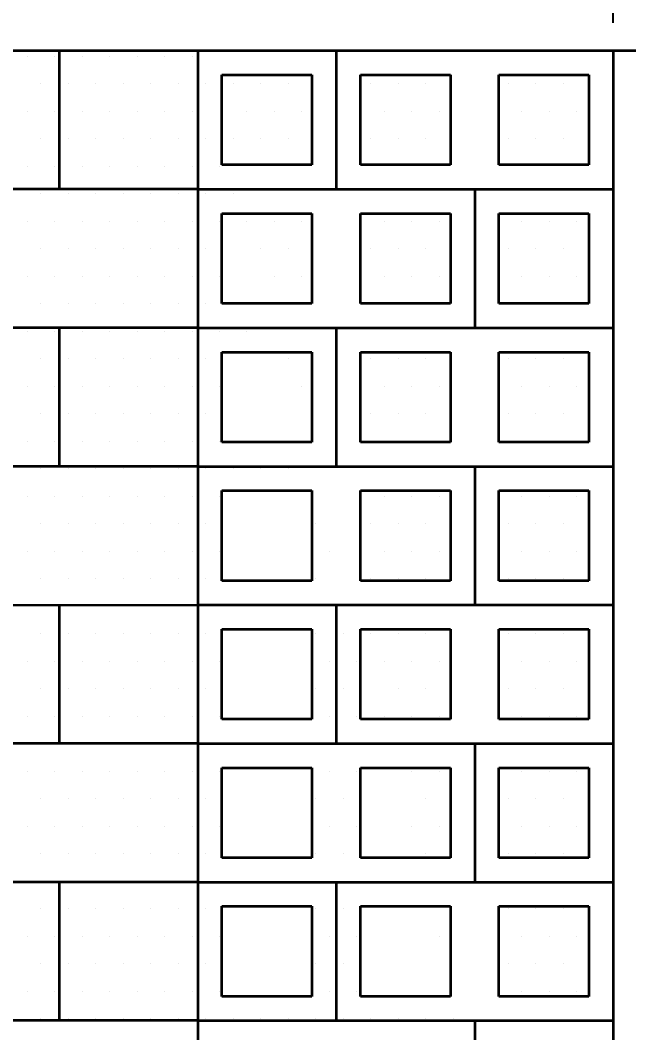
# Model space of a CAD drawing. Header units: millimetres. Extents: x 259.4 to 273.2, y 164.2 to 174.9.
# Drawn here: x 266.111 to 266.99, y 171.91 to 173.372 of the extents above; entities that cross this region are included whole.
import ezdxf

# ---------------------------------------------------------------- set-up
doc = ezdxf.new("R2010")
doc.units = ezdxf.units.MM
for name, color, linetype, lineweight in [('A-ANNO-DIMS', 3, 'Continuous', 18), ('A-ELEV-MBE1', 7, 'Continuous', 35), ('A-ELEV-PATT', 8, 'Continuous', 18), ('A-WALL-FULL-EXTR', 7, 'Continuous', 35)]:
    doc.layers.add(name, color=color, linetype=linetype, lineweight=lineweight)
doc.styles.add('E-ROMANS', font='romans.shx', dxfattribs={"width": 0.8})
doc.dimstyles.new('E-0100_ARW_18', dxfattribs={"dimscale": 0.001, "dimtxt": 180, "dimasz": 180, "dimexe": 90, "dimexo": 60, "dimgap": 90, "dimtad": 0, "dimzin": 0, "dimdsep": 46, "dimtxsty": 'E-ROMANS', "dimblk": 'OPEN90', "dimcen": 90, "dimclrd": 256, "dimclre": 256, "dimclrt": 256, "dimadec": 0, "dimazin": 0, "dimtfac": 1, "dimtmove": 1, "dimatfit": 3, "dimldrblk": 'OPEN90', "dimfxl": 1, "dimtfill": 1, "dimtolj": 1, "dimtzin": 0, "dimarcsym": 0})

# ---------------------------------------------------------------- blocks, each defined once
blk = doc.blocks.new('_Oblique')
at = {"color": 0, "linetype": 'ByBlock', "lineweight": -2}
blk.add_line((-0.5, -0.5), (0.5, 0.5), dxfattribs=at)
blk = doc.blocks.new('*D59')
at = {"layer": 'A-ANNO-DIMS', "lineweight": -2, "transparency": 16777216}
for p, q in [((263.5013, 173.3679), (263.5013, 174.3053)), ((266.9671, 173.3679), (266.9671, 174.3053))]:
    blk.add_line(p, q, dxfattribs=at)
at = {"layer": 'A-ANNO-DIMS', "transparency": 16777216}
for p, q in [((263.5013, 174.2453), (265.0279, 174.2453)), ((266.9671, 174.2453), (265.4405, 174.2453))]:
    blk.add_line(p, q, dxfattribs=at)
at = {"layer": 'A-ANNO-DIMS', "transparency": 16777216, "xscale": 0.12, "yscale": 0.12, "zscale": 0.12, "rotation": 180}
blk.add_blockref('_Oblique', (263.5013, 174.2453), dxfattribs=at)
at = {"layer": 'A-ANNO-DIMS', "transparency": 16777216, "xscale": 0.12, "yscale": 0.12, "zscale": 0.12}
blk.add_blockref('_Oblique', (266.9671, 174.2453), dxfattribs=at)
at = {"layer": 'A-ANNO-DIMS', "transparency": 16777216, "insert": (265.2342, 174.2453), "char_height": 0.12, "attachment_point": 5, "style": 'E-ROMANS', "bg_fill": 3, "box_fill_scale": 1.1, "bg_fill_color": 256, "bg_fill_true_color": 13158600, "bg_fill_transparency": 0}
blk.add_mtext('\\A1;3.47', dxfattribs=at)
blk = doc.blocks.new('_Open90')
at = {"color": 0, "linetype": 'ByBlock', "lineweight": -2}
for p, q in [((-0.5, 0.5), (0, 0)), ((0, 0), (-1, 0)), ((0, 0), (-0.5, -0.5))]:
    blk.add_line(p, q, dxfattribs=at)
blk = doc.blocks.new('*D60')
at = {"layer": 'A-ANNO-DIMS', "lineweight": -2, "transparency": 16777216}
for p, q in [((266.9671, 173.3679), (266.9671, 174.3053)), ((267.8171, 173.3679), (267.8171, 174.3053))]:
    blk.add_line(p, q, dxfattribs=at)
at = {"layer": 'A-ANNO-DIMS', "transparency": 16777216}
for p, q in [((266.9671, 174.2453), (267.1858, 174.2453)), ((267.8171, 174.2453), (267.5983, 174.2453))]:
    blk.add_line(p, q, dxfattribs=at)
at = {"layer": 'A-ANNO-DIMS', "transparency": 16777216, "xscale": 0.12, "yscale": 0.12, "zscale": 0.12, "rotation": 180}
blk.add_blockref('_Oblique', (266.9671, 174.2453), dxfattribs=at)
at = {"layer": 'A-ANNO-DIMS', "transparency": 16777216, "xscale": 0.12, "yscale": 0.12, "zscale": 0.12}
blk.add_blockref('_Oblique', (267.8171, 174.2453), dxfattribs=at)
at = {"layer": 'A-ANNO-DIMS', "transparency": 16777216, "insert": (267.3921, 174.2453), "char_height": 0.12, "attachment_point": 5, "style": 'E-ROMANS', "bg_fill": 3, "box_fill_scale": 1.1, "bg_fill_color": 256, "bg_fill_true_color": 13158600, "bg_fill_transparency": 0}
blk.add_mtext('\\A1;0.85', dxfattribs=at)

msp = doc.modelspace()

# ---------------------------------------------------------------- linework, layer by layer
at = {"layer": 'A-ELEV-MBE1'}
for p, q in [((271.1671, 173.3279), (263.5013, 173.3279)), ((266.1671, 173.3279), (266.1671, 173.1279)), ((266.3671, 173.3279), (266.3671, 171.1279)), ((266.5671, 173.3279), (266.5671, 173.1279)), ((266.9671, 173.3279), (266.9671, 171.1279)), ((266.4021, 173.1629), (266.4021, 173.2929)), ((266.4021, 173.2929), (266.5321, 173.2929)), ((266.5321, 173.2929), (266.5321, 173.1629)), ((266.6021, 173.1629), (266.6021, 173.2929)), ((266.6021, 173.2929), (266.7321, 173.2929)), ((266.7321, 173.2929), (266.7321, 173.1629)), ((266.8021, 173.1629), (266.8021, 173.2929)), ((266.8021, 173.2929), (266.9321, 173.2929)), ((266.9321, 173.2929), (266.9321, 173.1629)), ((266.5321, 173.1629), (266.4021, 173.1629)), ((266.7321, 173.1629), (266.6021, 173.1629)), ((266.9321, 173.1629), (266.8021, 173.1629)), ((266.3671, 173.1279), (263.5001, 173.1279)), ((266.3671, 173.1279), (266.9671, 173.1279)), ((266.7671, 173.1279), (266.7671, 172.9279)), ((266.4021, 172.9629), (266.4021, 173.0929)), ((266.4021, 173.0929), (266.5321, 173.0929)), ((266.5321, 173.0929), (266.5321, 172.9629)), ((266.6021, 172.9629), (266.6021, 173.0929)), ((266.6021, 173.0929), (266.7321, 173.0929)), ((266.7321, 173.0929), (266.7321, 172.9629)), ((266.8021, 172.9629), (266.8021, 173.0929)), ((266.8021, 173.0929), (266.9321, 173.0929)), ((266.9321, 173.0929), (266.9321, 172.9629)), ((266.5321, 172.9629), (266.4021, 172.9629)), ((266.7321, 172.9629), (266.6021, 172.9629)), ((266.9321, 172.9629), (266.8021, 172.9629)), ((266.3671, 172.9279), (263.5001, 172.9279)), ((266.1671, 172.9279), (266.1671, 172.7279)), ((266.3671, 172.9279), (266.9671, 172.9279)), ((266.5671, 172.9279), (266.5671, 172.7279)), ((266.4021, 172.7629), (266.4021, 172.8929)), ((266.4021, 172.8929), (266.5321, 172.8929)), ((266.5321, 172.8929), (266.5321, 172.7629)), ((266.6021, 172.7629), (266.6021, 172.8929)), ((266.6021, 172.8929), (266.7321, 172.8929)), ((266.7321, 172.8929), (266.7321, 172.7629)), ((266.8021, 172.7629), (266.8021, 172.8929)), ((266.8021, 172.8929), (266.9321, 172.8929)), ((266.9321, 172.8929), (266.9321, 172.7629)), ((266.5321, 172.7629), (266.4021, 172.7629)), ((266.7321, 172.7629), (266.6021, 172.7629)), ((266.9321, 172.7629), (266.8021, 172.7629)), ((266.3671, 172.7279), (263.5001, 172.7279)), ((266.3671, 172.7279), (266.9671, 172.7279)), ((266.7671, 172.7279), (266.7671, 172.5279)), ((266.4021, 172.5629), (266.4021, 172.6929)), ((266.4021, 172.6929), (266.5321, 172.6929)), ((266.5321, 172.6929), (266.5321, 172.5629)), ((266.6021, 172.5629), (266.6021, 172.6929)), ((266.6021, 172.6929), (266.7321, 172.6929)), ((266.7321, 172.6929), (266.7321, 172.5629)), ((266.8021, 172.5629), (266.8021, 172.6929)), ((266.8021, 172.6929), (266.9321, 172.6929)), ((266.9321, 172.6929), (266.9321, 172.5629)), ((266.5321, 172.5629), (266.4021, 172.5629)), ((266.7321, 172.5629), (266.6021, 172.5629)), ((266.9321, 172.5629), (266.8021, 172.5629)), ((266.1671, 172.5279), (266.1671, 172.3279)), ((266.3671, 172.5279), (266.9671, 172.5279)), ((266.5671, 172.5279), (266.5671, 172.3279)), ((266.4021, 172.3629), (266.4021, 172.4929)), ((266.4021, 172.4929), (266.5321, 172.4929)), ((266.5321, 172.4929), (266.5321, 172.3629)), ((266.6021, 172.3629), (266.6021, 172.4929)), ((266.6021, 172.4929), (266.7321, 172.4929)), ((266.7321, 172.4929), (266.7321, 172.3629)), ((266.8021, 172.3629), (266.8021, 172.4929)), ((266.8021, 172.4929), (266.9321, 172.4929)), ((266.9321, 172.4929), (266.9321, 172.3629)), ((266.5321, 172.3629), (266.4021, 172.3629)), ((266.7321, 172.3629), (266.6021, 172.3629)), ((266.9321, 172.3629), (266.8021, 172.3629)), ((266.3671, 172.3279), (263.5001, 172.3279)), ((266.3671, 172.3279), (266.9671, 172.3279)), ((266.7671, 172.3279), (266.7671, 172.1279)), ((266.4021, 172.1629), (266.4021, 172.2929)), ((266.4021, 172.2929), (266.5321, 172.2929)), ((266.5321, 172.2929), (266.5321, 172.1629)), ((266.6021, 172.1629), (266.6021, 172.2929)), ((266.6021, 172.2929), (266.7321, 172.2929)), ((266.7321, 172.2929), (266.7321, 172.1629)), ((266.8021, 172.1629), (266.8021, 172.2929)), ((266.8021, 172.2929), (266.9321, 172.2929)), ((266.9321, 172.2929), (266.9321, 172.1629)), ((266.5321, 172.1629), (266.4021, 172.1629)), ((266.7321, 172.1629), (266.6021, 172.1629)), ((266.9321, 172.1629), (266.8021, 172.1629)), ((266.3671, 172.1279), (263.5013, 172.1279)), ((266.1671, 172.1279), (266.1671, 171.9279)), ((266.3671, 172.1279), (266.9671, 172.1279)), ((266.5671, 172.1279), (266.5671, 171.9279)), ((266.4021, 171.9629), (266.4021, 172.0929)), ((266.4021, 172.0929), (266.5321, 172.0929)), ((266.5321, 172.0929), (266.5321, 171.9629)), ((266.6021, 171.9629), (266.6021, 172.0929)), ((266.6021, 172.0929), (266.7321, 172.0929)), ((266.7321, 172.0929), (266.7321, 171.9629)), ((266.8021, 171.9629), (266.8021, 172.0929)), ((266.8021, 172.0929), (266.9321, 172.0929)), ((266.9321, 172.0929), (266.9321, 171.9629)), ((266.5321, 171.9629), (266.4021, 171.9629)), ((266.7321, 171.9629), (266.6021, 171.9629)), ((266.9321, 171.9629), (266.8021, 171.9629)), ((266.3671, 171.9279), (263.5001, 171.9279)), ((266.3671, 171.9279), (266.9671, 171.9279)), ((266.7671, 171.9279), (266.7671, 171.7279))]:
    msp.add_line(p, q, dxfattribs=at)
at = {"layer": 'A-ELEV-PATT', "linetype": 'Continuous'}
for p, q in [((266.1207, 173.3198), (266.1207, 173.3198)), ((266.1604, 173.3198), (266.1604, 173.3198)), ((266.2, 173.3198), (266.2, 173.3198)), ((266.2397, 173.3198), (266.2397, 173.3198)), ((266.2794, 173.3198), (266.2794, 173.3198)), ((266.3191, 173.3198), (266.3191, 173.3198)), ((266.3588, 173.3198), (266.3588, 173.3198)), ((266.1405, 173.2801), (266.1405, 173.2801)), ((266.1802, 173.2801), (266.1802, 173.2801)), ((266.2199, 173.2801), (266.2199, 173.2801)), ((266.2596, 173.2801), (266.2596, 173.2801)), ((266.2993, 173.2801), (266.2993, 173.2801)), ((266.3389, 173.2801), (266.3389, 173.2801)), ((266.3786, 173.2801), (266.3786, 173.2801)), ((266.4183, 173.2801), (266.4183, 173.2801)), ((266.458, 173.2801), (266.458, 173.2801)), ((266.4977, 173.2801), (266.4977, 173.2801)), ((266.6168, 173.2801), (266.6168, 173.2801)), ((266.6564, 173.2801), (266.6564, 173.2801)), ((266.6961, 173.2801), (266.6961, 173.2801)), ((266.8152, 173.2801), (266.8152, 173.2801)), ((266.8549, 173.2801), (266.8549, 173.2801)), ((266.8946, 173.2801), (266.8946, 173.2801)), ((266.1207, 173.2404), (266.1207, 173.2404)), ((266.1604, 173.2404), (266.1604, 173.2404)), ((266.2, 173.2404), (266.2, 173.2404)), ((266.2397, 173.2404), (266.2397, 173.2404)), ((266.2794, 173.2404), (266.2794, 173.2404)), ((266.3191, 173.2404), (266.3191, 173.2404)), ((266.3588, 173.2404), (266.3588, 173.2404)), ((266.4382, 173.2404), (266.4382, 173.2404)), ((266.4779, 173.2404), (266.4779, 173.2404)), ((266.5175, 173.2404), (266.5175, 173.2404)), ((266.6366, 173.2404), (266.6366, 173.2404)), ((266.6763, 173.2404), (266.6763, 173.2404)), ((266.716, 173.2404), (266.716, 173.2404)), ((266.835, 173.2404), (266.835, 173.2404)), ((266.8747, 173.2404), (266.8747, 173.2404)), ((266.9144, 173.2404), (266.9144, 173.2404)), ((266.1405, 173.2007), (266.1405, 173.2007)), ((266.1802, 173.2007), (266.1802, 173.2007)), ((266.2199, 173.2007), (266.2199, 173.2007)), ((266.2596, 173.2007), (266.2596, 173.2007)), ((266.2993, 173.2007), (266.2993, 173.2007)), ((266.3389, 173.2007), (266.3389, 173.2007)), ((266.3786, 173.2007), (266.3786, 173.2007)), ((266.4183, 173.2007), (266.4183, 173.2007)), ((266.458, 173.2007), (266.458, 173.2007)), ((266.4977, 173.2007), (266.4977, 173.2007)), ((266.6168, 173.2007), (266.6168, 173.2007)), ((266.6564, 173.2007), (266.6564, 173.2007)), ((266.6961, 173.2007), (266.6961, 173.2007)), ((266.8152, 173.2007), (266.8152, 173.2007)), ((266.8549, 173.2007), (266.8549, 173.2007)), ((266.8946, 173.2007), (266.8946, 173.2007)), ((266.1207, 173.161), (266.1207, 173.161)), ((266.1604, 173.161), (266.1604, 173.161)), ((266.2, 173.161), (266.2, 173.161)), ((266.2397, 173.161), (266.2397, 173.161)), ((266.2794, 173.161), (266.2794, 173.161)), ((266.3191, 173.161), (266.3191, 173.161)), ((266.3588, 173.161), (266.3588, 173.161)), ((266.3985, 173.161), (266.3985, 173.161)), ((266.1405, 173.1214), (266.1405, 173.1214)), ((266.1802, 173.1214), (266.1802, 173.1214)), ((266.2199, 173.1214), (266.2199, 173.1214)), ((266.2596, 173.1214), (266.2596, 173.1214)), ((266.2993, 173.1214), (266.2993, 173.1214)), ((266.3389, 173.1214), (266.3389, 173.1214)), ((266.3786, 173.1214), (266.3786, 173.1214)), ((266.4183, 173.1214), (266.4183, 173.1214)), ((266.1207, 173.0817), (266.1207, 173.0817)), ((266.1604, 173.0817), (266.1604, 173.0817)), ((266.2, 173.0817), (266.2, 173.0817)), ((266.2397, 173.0817), (266.2397, 173.0817)), ((266.2794, 173.0817), (266.2794, 173.0817)), ((266.3191, 173.0817), (266.3191, 173.0817)), ((266.3588, 173.0817), (266.3588, 173.0817)), ((266.3985, 173.0817), (266.3985, 173.0817)), ((266.4382, 173.0817), (266.4382, 173.0817)), ((266.4779, 173.0817), (266.4779, 173.0817)), ((266.5175, 173.0817), (266.5175, 173.0817)), ((266.6366, 173.0817), (266.6366, 173.0817)), ((266.6763, 173.0817), (266.6763, 173.0817)), ((266.716, 173.0817), (266.716, 173.0817)), ((266.835, 173.0817), (266.835, 173.0817)), ((266.8747, 173.0817), (266.8747, 173.0817)), ((266.9144, 173.0817), (266.9144, 173.0817)), ((266.1405, 173.042), (266.1405, 173.042)), ((266.1802, 173.042), (266.1802, 173.042)), ((266.2199, 173.042), (266.2199, 173.042)), ((266.2596, 173.042), (266.2596, 173.042)), ((266.2993, 173.042), (266.2993, 173.042)), ((266.3389, 173.042), (266.3389, 173.042)), ((266.3786, 173.042), (266.3786, 173.042)), ((266.458, 173.042), (266.458, 173.042)), ((266.4977, 173.042), (266.4977, 173.042)), ((266.6168, 173.042), (266.6168, 173.042)), ((266.6564, 173.042), (266.6564, 173.042)), ((266.6961, 173.042), (266.6961, 173.042)), ((266.8152, 173.042), (266.8152, 173.042)), ((266.8549, 173.042), (266.8549, 173.042)), ((266.8946, 173.042), (266.8946, 173.042)), ((266.1207, 173.0023), (266.1207, 173.0023)), ((266.1604, 173.0023), (266.1604, 173.0023)), ((266.2, 173.0023), (266.2, 173.0023)), ((266.2397, 173.0023), (266.2397, 173.0023)), ((266.2794, 173.0023), (266.2794, 173.0023)), ((266.3191, 173.0023), (266.3191, 173.0023)), ((266.3588, 173.0023), (266.3588, 173.0023)), ((266.3985, 173.0023), (266.3985, 173.0023)), ((266.4779, 173.0023), (266.4779, 173.0023)), ((266.5175, 173.0023), (266.5175, 173.0023)), ((266.6366, 173.0023), (266.6366, 173.0023)), ((266.6763, 173.0023), (266.6763, 173.0023)), ((266.716, 173.0023), (266.716, 173.0023)), ((266.835, 173.0023), (266.835, 173.0023)), ((266.8747, 173.0023), (266.8747, 173.0023)), ((266.9144, 173.0023), (266.9144, 173.0023)), ((266.1405, 172.9626), (266.1405, 172.9626)), ((266.1802, 172.9626), (266.1802, 172.9626)), ((266.2199, 172.9626), (266.2199, 172.9626)), ((266.2596, 172.9626), (266.2596, 172.9626)), ((266.2993, 172.9626), (266.2993, 172.9626)), ((266.3389, 172.9626), (266.3389, 172.9626)), ((266.3786, 172.9626), (266.3786, 172.9626)), ((266.4183, 172.9626), (266.4183, 172.9626)), ((266.458, 172.9626), (266.458, 172.9626)), ((266.1207, 172.9229), (266.1207, 172.9229)), ((266.1604, 172.9229), (266.1604, 172.9229)), ((266.2, 172.9229), (266.2, 172.9229)), ((266.2397, 172.9229), (266.2397, 172.9229)), ((266.2794, 172.9229), (266.2794, 172.9229)), ((266.3191, 172.9229), (266.3191, 172.9229)), ((266.3588, 172.9229), (266.3588, 172.9229)), ((266.3985, 172.9229), (266.3985, 172.9229)), ((266.4382, 172.9229), (266.4382, 172.9229)), ((266.1405, 172.8832), (266.1405, 172.8832)), ((266.1802, 172.8832), (266.1802, 172.8832)), ((266.2199, 172.8832), (266.2199, 172.8832)), ((266.2596, 172.8832), (266.2596, 172.8832)), ((266.2993, 172.8832), (266.2993, 172.8832)), ((266.3389, 172.8832), (266.3389, 172.8832)), ((266.3786, 172.8832), (266.3786, 172.8832)), ((266.4977, 172.8832), (266.4977, 172.8832)), ((266.6168, 172.8832), (266.6168, 172.8832)), ((266.6564, 172.8832), (266.6564, 172.8832)), ((266.6961, 172.8832), (266.6961, 172.8832)), ((266.8152, 172.8832), (266.8152, 172.8832)), ((266.8549, 172.8832), (266.8549, 172.8832)), ((266.8946, 172.8832), (266.8946, 172.8832)), ((266.1207, 172.8435), (266.1207, 172.8435)), ((266.1604, 172.8435), (266.1604, 172.8435)), ((266.2, 172.8435), (266.2, 172.8435)), ((266.2397, 172.8435), (266.2397, 172.8435)), ((266.2794, 172.8435), (266.2794, 172.8435)), ((266.3191, 172.8435), (266.3191, 172.8435)), ((266.3588, 172.8435), (266.3588, 172.8435)), ((266.3985, 172.8435), (266.3985, 172.8435)), ((266.5175, 172.8435), (266.5175, 172.8435)), ((266.6366, 172.8435), (266.6366, 172.8435)), ((266.6763, 172.8435), (266.6763, 172.8435)), ((266.716, 172.8435), (266.716, 172.8435)), ((266.835, 172.8435), (266.835, 172.8435)), ((266.8747, 172.8435), (266.8747, 172.8435)), ((266.9144, 172.8435), (266.9144, 172.8435)), ((266.1405, 172.8039), (266.1405, 172.8039)), ((266.1802, 172.8039), (266.1802, 172.8039)), ((266.2199, 172.8039), (266.2199, 172.8039)), ((266.2596, 172.8039), (266.2596, 172.8039)), ((266.2993, 172.8039), (266.2993, 172.8039)), ((266.3389, 172.8039), (266.3389, 172.8039)), ((266.3786, 172.8039), (266.3786, 172.8039)), ((266.6168, 172.8039), (266.6168, 172.8039)), ((266.6564, 172.8039), (266.6564, 172.8039)), ((266.6961, 172.8039), (266.6961, 172.8039)), ((266.8152, 172.8039), (266.8152, 172.8039)), ((266.8549, 172.8039), (266.8549, 172.8039)), ((266.8946, 172.8039), (266.8946, 172.8039)), ((266.1207, 172.7642), (266.1207, 172.7642)), ((266.1604, 172.7642), (266.1604, 172.7642)), ((266.2, 172.7642), (266.2, 172.7642)), ((266.2397, 172.7642), (266.2397, 172.7642)), ((266.2794, 172.7642), (266.2794, 172.7642)), ((266.3191, 172.7642), (266.3191, 172.7642)), ((266.3588, 172.7642), (266.3588, 172.7642)), ((266.3985, 172.7642), (266.3985, 172.7642)), ((266.6366, 172.7642), (266.6366, 172.7642)), ((266.6763, 172.7642), (266.6763, 172.7642)), ((266.716, 172.7642), (266.716, 172.7642)), ((266.835, 172.7642), (266.835, 172.7642)), ((266.8747, 172.7642), (266.8747, 172.7642)), ((266.9144, 172.7642), (266.9144, 172.7642)), ((266.1405, 172.7245), (266.1405, 172.7245)), ((266.1802, 172.7245), (266.1802, 172.7245)), ((266.2199, 172.7245), (266.2199, 172.7245)), ((266.2596, 172.7245), (266.2596, 172.7245)), ((266.2993, 172.7245), (266.2993, 172.7245)), ((266.3389, 172.7245), (266.3389, 172.7245)), ((266.3786, 172.7245), (266.3786, 172.7245)), ((266.4183, 172.7245), (266.4183, 172.7245)), ((266.458, 172.7245), (266.458, 172.7245)), ((266.4977, 172.7245), (266.4977, 172.7245)), ((266.1207, 172.6848), (266.1207, 172.6848)), ((266.1604, 172.6848), (266.1604, 172.6848)), ((266.2, 172.6848), (266.2, 172.6848)), ((266.2397, 172.6848), (266.2397, 172.6848)), ((266.2794, 172.6848), (266.2794, 172.6848)), ((266.3191, 172.6848), (266.3191, 172.6848)), ((266.3588, 172.6848), (266.3588, 172.6848)), ((266.3985, 172.6848), (266.3985, 172.6848)), ((266.6366, 172.6848), (266.6366, 172.6848)), ((266.6763, 172.6848), (266.6763, 172.6848)), ((266.716, 172.6848), (266.716, 172.6848)), ((266.835, 172.6848), (266.835, 172.6848)), ((266.8747, 172.6848), (266.8747, 172.6848)), ((266.9144, 172.6848), (266.9144, 172.6848)), ((266.1405, 172.6451), (266.1405, 172.6451)), ((266.1802, 172.6451), (266.1802, 172.6451)), ((266.2199, 172.6451), (266.2199, 172.6451)), ((266.2596, 172.6451), (266.2596, 172.6451)), ((266.2993, 172.6451), (266.2993, 172.6451)), ((266.3389, 172.6451), (266.3389, 172.6451)), ((266.3786, 172.6451), (266.3786, 172.6451)), ((266.5374, 172.6451), (266.5374, 172.6451)), ((266.6168, 172.6451), (266.6168, 172.6451)), ((266.6564, 172.6451), (266.6564, 172.6451)), ((266.6961, 172.6451), (266.6961, 172.6451)), ((266.8152, 172.6451), (266.8152, 172.6451)), ((266.8549, 172.6451), (266.8549, 172.6451)), ((266.8946, 172.6451), (266.8946, 172.6451)), ((266.1207, 172.6054), (266.1207, 172.6054)), ((266.1604, 172.6054), (266.1604, 172.6054)), ((266.2, 172.6054), (266.2, 172.6054)), ((266.2397, 172.6054), (266.2397, 172.6054)), ((266.2794, 172.6054), (266.2794, 172.6054)), ((266.3191, 172.6054), (266.3191, 172.6054)), ((266.3588, 172.6054), (266.3588, 172.6054)), ((266.3985, 172.6054), (266.3985, 172.6054)), ((266.5572, 172.6054), (266.5572, 172.6054)), ((266.6366, 172.6054), (266.6366, 172.6054)), ((266.6763, 172.6054), (266.6763, 172.6054)), ((266.716, 172.6054), (266.716, 172.6054)), ((266.835, 172.6054), (266.835, 172.6054)), ((266.8747, 172.6054), (266.8747, 172.6054)), ((266.9144, 172.6054), (266.9144, 172.6054)), ((266.1405, 172.5657), (266.1405, 172.5657)), ((266.1802, 172.5657), (266.1802, 172.5657)), ((266.2199, 172.5657), (266.2199, 172.5657)), ((266.2596, 172.5657), (266.2596, 172.5657)), ((266.2993, 172.5657), (266.2993, 172.5657)), ((266.3389, 172.5657), (266.3389, 172.5657)), ((266.3786, 172.5657), (266.3786, 172.5657)), ((266.5374, 172.5657), (266.5374, 172.5657)), ((266.6168, 172.5657), (266.6168, 172.5657)), ((266.6564, 172.5657), (266.6564, 172.5657)), ((266.6961, 172.5657), (266.6961, 172.5657)), ((266.8152, 172.5657), (266.8152, 172.5657)), ((266.8549, 172.5657), (266.8549, 172.5657)), ((266.8946, 172.5657), (266.8946, 172.5657)), ((266.1207, 172.526), (266.1207, 172.526)), ((266.1604, 172.526), (266.1604, 172.526)), ((266.2, 172.526), (266.2, 172.526)), ((266.2397, 172.526), (266.2397, 172.526)), ((266.2794, 172.526), (266.2794, 172.526)), ((266.3191, 172.526), (266.3191, 172.526)), ((266.3588, 172.526), (266.3588, 172.526)), ((266.3985, 172.526), (266.3985, 172.526)), ((266.4382, 172.526), (266.4382, 172.526)), ((266.4779, 172.526), (266.4779, 172.526)), ((266.5175, 172.526), (266.5175, 172.526)), ((266.5572, 172.526), (266.5572, 172.526)), ((266.1405, 172.4864), (266.1405, 172.4864)), ((266.1802, 172.4864), (266.1802, 172.4864)), ((266.2199, 172.4864), (266.2199, 172.4864)), ((266.2596, 172.4864), (266.2596, 172.4864)), ((266.2993, 172.4864), (266.2993, 172.4864)), ((266.3389, 172.4864), (266.3389, 172.4864)), ((266.3786, 172.4864), (266.3786, 172.4864)), ((266.5374, 172.4864), (266.5374, 172.4864)), ((266.5771, 172.4864), (266.5771, 172.4864)), ((266.6168, 172.4864), (266.6168, 172.4864)), ((266.6564, 172.4864), (266.6564, 172.4864)), ((266.6961, 172.4864), (266.6961, 172.4864)), ((266.8152, 172.4864), (266.8152, 172.4864)), ((266.8549, 172.4864), (266.8549, 172.4864)), ((266.8946, 172.4864), (266.8946, 172.4864)), ((266.1207, 172.4467), (266.1207, 172.4467)), ((266.1604, 172.4467), (266.1604, 172.4467)), ((266.2, 172.4467), (266.2, 172.4467)), ((266.2397, 172.4467), (266.2397, 172.4467)), ((266.2794, 172.4467), (266.2794, 172.4467)), ((266.3191, 172.4467), (266.3191, 172.4467)), ((266.3588, 172.4467), (266.3588, 172.4467)), ((266.3985, 172.4467), (266.3985, 172.4467)), ((266.5572, 172.4467), (266.5572, 172.4467)), ((266.5969, 172.4467), (266.5969, 172.4467)), ((266.6366, 172.4467), (266.6366, 172.4467)), ((266.6763, 172.4467), (266.6763, 172.4467)), ((266.716, 172.4467), (266.716, 172.4467)), ((266.835, 172.4467), (266.835, 172.4467)), ((266.8747, 172.4467), (266.8747, 172.4467)), ((266.9144, 172.4467), (266.9144, 172.4467)), ((266.1405, 172.407), (266.1405, 172.407)), ((266.1802, 172.407), (266.1802, 172.407)), ((266.2199, 172.407), (266.2199, 172.407)), ((266.2596, 172.407), (266.2596, 172.407)), ((266.2993, 172.407), (266.2993, 172.407)), ((266.3389, 172.407), (266.3389, 172.407)), ((266.3786, 172.407), (266.3786, 172.407)), ((266.5374, 172.407), (266.5374, 172.407)), ((266.5771, 172.407), (266.5771, 172.407)), ((266.6564, 172.407), (266.6564, 172.407)), ((266.6961, 172.407), (266.6961, 172.407)), ((266.8152, 172.407), (266.8152, 172.407)), ((266.8549, 172.407), (266.8549, 172.407)), ((266.8946, 172.407), (266.8946, 172.407)), ((266.1207, 172.3673), (266.1207, 172.3673)), ((266.1604, 172.3673), (266.1604, 172.3673)), ((266.2, 172.3673), (266.2, 172.3673)), ((266.2397, 172.3673), (266.2397, 172.3673)), ((266.2794, 172.3673), (266.2794, 172.3673)), ((266.3191, 172.3673), (266.3191, 172.3673)), ((266.3588, 172.3673), (266.3588, 172.3673)), ((266.3985, 172.3673), (266.3985, 172.3673)), ((266.5572, 172.3673), (266.5572, 172.3673)), ((266.5969, 172.3673), (266.5969, 172.3673)), ((266.6366, 172.3673), (266.6366, 172.3673)), ((266.6763, 172.3673), (266.6763, 172.3673)), ((266.716, 172.3673), (266.716, 172.3673)), ((266.835, 172.3673), (266.835, 172.3673)), ((266.8747, 172.3673), (266.8747, 172.3673)), ((266.9144, 172.3673), (266.9144, 172.3673)), ((266.1405, 172.3276), (266.1405, 172.3276)), ((266.1802, 172.3276), (266.1802, 172.3276)), ((266.2199, 172.3276), (266.2199, 172.3276)), ((266.2596, 172.3276), (266.2596, 172.3276)), ((266.2993, 172.3276), (266.2993, 172.3276)), ((266.3389, 172.3276), (266.3389, 172.3276)), ((266.3786, 172.3276), (266.3786, 172.3276)), ((266.4183, 172.3276), (266.4183, 172.3276)), ((266.458, 172.3276), (266.458, 172.3276)), ((266.4977, 172.3276), (266.4977, 172.3276)), ((266.5374, 172.3276), (266.5374, 172.3276)), ((266.5771, 172.3276), (266.5771, 172.3276)), ((266.6168, 172.3276), (266.6168, 172.3276)), ((266.1207, 172.2879), (266.1207, 172.2879)), ((266.1604, 172.2879), (266.1604, 172.2879)), ((266.2, 172.2879), (266.2, 172.2879)), ((266.2397, 172.2879), (266.2397, 172.2879)), ((266.2794, 172.2879), (266.2794, 172.2879)), ((266.3191, 172.2879), (266.3191, 172.2879)), ((266.3588, 172.2879), (266.3588, 172.2879)), ((266.3985, 172.2879), (266.3985, 172.2879)), ((266.5572, 172.2879), (266.5572, 172.2879)), ((266.5969, 172.2879), (266.5969, 172.2879)), ((266.6763, 172.2879), (266.6763, 172.2879)), ((266.716, 172.2879), (266.716, 172.2879)), ((266.835, 172.2879), (266.835, 172.2879)), ((266.8747, 172.2879), (266.8747, 172.2879)), ((266.9144, 172.2879), (266.9144, 172.2879)), ((266.1405, 172.2482), (266.1405, 172.2482)), ((266.1802, 172.2482), (266.1802, 172.2482)), ((266.2199, 172.2482), (266.2199, 172.2482)), ((266.2596, 172.2482), (266.2596, 172.2482)), ((266.2993, 172.2482), (266.2993, 172.2482)), ((266.3389, 172.2482), (266.3389, 172.2482)), ((266.3786, 172.2482), (266.3786, 172.2482)), ((266.5374, 172.2482), (266.5374, 172.2482)), ((266.5771, 172.2482), (266.5771, 172.2482)), ((266.6961, 172.2482), (266.6961, 172.2482)), ((266.8152, 172.2482), (266.8152, 172.2482)), ((266.8549, 172.2482), (266.8549, 172.2482)), ((266.8946, 172.2482), (266.8946, 172.2482)), ((266.1207, 172.2085), (266.1207, 172.2085)), ((266.1604, 172.2085), (266.1604, 172.2085)), ((266.2, 172.2085), (266.2, 172.2085)), ((266.2397, 172.2085), (266.2397, 172.2085)), ((266.2794, 172.2085), (266.2794, 172.2085)), ((266.3191, 172.2085), (266.3191, 172.2085)), ((266.3588, 172.2085), (266.3588, 172.2085)), ((266.3985, 172.2085), (266.3985, 172.2085)), ((266.5572, 172.2085), (266.5572, 172.2085)), ((266.5969, 172.2085), (266.5969, 172.2085)), ((266.6763, 172.2085), (266.6763, 172.2085)), ((266.716, 172.2085), (266.716, 172.2085)), ((266.835, 172.2085), (266.835, 172.2085)), ((266.8747, 172.2085), (266.8747, 172.2085)), ((266.9144, 172.2085), (266.9144, 172.2085)), ((266.1405, 172.1689), (266.1405, 172.1689)), ((266.1802, 172.1689), (266.1802, 172.1689)), ((266.2199, 172.1689), (266.2199, 172.1689)), ((266.2596, 172.1689), (266.2596, 172.1689)), ((266.2993, 172.1689), (266.2993, 172.1689)), ((266.3389, 172.1689), (266.3389, 172.1689)), ((266.3786, 172.1689), (266.3786, 172.1689)), ((266.5374, 172.1689), (266.5374, 172.1689)), ((266.5771, 172.1689), (266.5771, 172.1689)), ((266.6961, 172.1689), (266.6961, 172.1689)), ((266.8152, 172.1689), (266.8152, 172.1689)), ((266.8549, 172.1689), (266.8549, 172.1689)), ((266.8946, 172.1689), (266.8946, 172.1689)), ((266.1207, 172.1292), (266.1207, 172.1292)), ((266.1604, 172.1292), (266.1604, 172.1292)), ((266.2, 172.1292), (266.2, 172.1292)), ((266.2397, 172.1292), (266.2397, 172.1292)), ((266.2794, 172.1292), (266.2794, 172.1292)), ((266.3191, 172.1292), (266.3191, 172.1292)), ((266.3588, 172.1292), (266.3588, 172.1292)), ((266.3985, 172.1292), (266.3985, 172.1292)), ((266.4382, 172.1292), (266.4382, 172.1292)), ((266.4779, 172.1292), (266.4779, 172.1292)), ((266.5175, 172.1292), (266.5175, 172.1292)), ((266.5572, 172.1292), (266.5572, 172.1292)), ((266.5969, 172.1292), (266.5969, 172.1292)), ((266.6366, 172.1292), (266.6366, 172.1292)), ((266.6763, 172.1292), (266.6763, 172.1292)), ((266.1405, 172.0895), (266.1405, 172.0895)), ((266.1802, 172.0895), (266.1802, 172.0895)), ((266.2199, 172.0895), (266.2199, 172.0895)), ((266.2596, 172.0895), (266.2596, 172.0895)), ((266.2993, 172.0895), (266.2993, 172.0895)), ((266.3389, 172.0895), (266.3389, 172.0895)), ((266.3786, 172.0895), (266.3786, 172.0895)), ((266.5374, 172.0895), (266.5374, 172.0895)), ((266.5771, 172.0895), (266.5771, 172.0895)), ((266.8152, 172.0895), (266.8152, 172.0895)), ((266.8549, 172.0895), (266.8549, 172.0895)), ((266.8946, 172.0895), (266.8946, 172.0895)), ((266.1207, 172.0498), (266.1207, 172.0498)), ((266.1604, 172.0498), (266.1604, 172.0498)), ((266.2, 172.0498), (266.2, 172.0498)), ((266.2397, 172.0498), (266.2397, 172.0498)), ((266.2794, 172.0498), (266.2794, 172.0498)), ((266.3191, 172.0498), (266.3191, 172.0498)), ((266.3588, 172.0498), (266.3588, 172.0498)), ((266.3985, 172.0498), (266.3985, 172.0498)), ((266.5572, 172.0498), (266.5572, 172.0498)), ((266.5969, 172.0498), (266.5969, 172.0498)), ((266.716, 172.0498), (266.716, 172.0498)), ((266.835, 172.0498), (266.835, 172.0498)), ((266.8747, 172.0498), (266.8747, 172.0498)), ((266.9144, 172.0498), (266.9144, 172.0498)), ((266.1405, 172.0101), (266.1405, 172.0101)), ((266.1802, 172.0101), (266.1802, 172.0101)), ((266.2199, 172.0101), (266.2199, 172.0101)), ((266.2596, 172.0101), (266.2596, 172.0101)), ((266.2993, 172.0101), (266.2993, 172.0101)), ((266.3389, 172.0101), (266.3389, 172.0101)), ((266.3786, 172.0101), (266.3786, 172.0101)), ((266.5374, 172.0101), (266.5374, 172.0101)), ((266.5771, 172.0101), (266.5771, 172.0101)), ((266.8152, 172.0101), (266.8152, 172.0101)), ((266.8549, 172.0101), (266.8549, 172.0101)), ((266.8946, 172.0101), (266.8946, 172.0101)), ((266.1207, 171.9704), (266.1207, 171.9704)), ((266.1604, 171.9704), (266.1604, 171.9704)), ((266.2, 171.9704), (266.2, 171.9704)), ((266.2397, 171.9704), (266.2397, 171.9704)), ((266.2794, 171.9704), (266.2794, 171.9704)), ((266.3191, 171.9704), (266.3191, 171.9704)), ((266.3588, 171.9704), (266.3588, 171.9704)), ((266.3985, 171.9704), (266.3985, 171.9704)), ((266.5572, 171.9704), (266.5572, 171.9704)), ((266.5969, 171.9704), (266.5969, 171.9704)), ((266.835, 171.9704), (266.835, 171.9704)), ((266.8747, 171.9704), (266.8747, 171.9704)), ((266.9144, 171.9704), (266.9144, 171.9704)), ((266.1405, 171.9307), (266.1405, 171.9307)), ((266.1802, 171.9307), (266.1802, 171.9307)), ((266.2199, 171.9307), (266.2199, 171.9307)), ((266.2596, 171.9307), (266.2596, 171.9307)), ((266.2993, 171.9307), (266.2993, 171.9307)), ((266.3389, 171.9307), (266.3389, 171.9307)), ((266.3786, 171.9307), (266.3786, 171.9307)), ((266.4183, 171.9307), (266.4183, 171.9307)), ((266.458, 171.9307), (266.458, 171.9307)), ((266.4977, 171.9307), (266.4977, 171.9307)), ((266.5374, 171.9307), (266.5374, 171.9307)), ((266.5771, 171.9307), (266.5771, 171.9307)), ((266.6168, 171.9307), (266.6168, 171.9307)), ((266.6564, 171.9307), (266.6564, 171.9307)), ((266.6961, 171.9307), (266.6961, 171.9307)), ((266.7358, 171.9307), (266.7358, 171.9307))]:
    msp.add_line(p, q, dxfattribs=at)
at = {"layer": 'A-WALL-FULL-EXTR'}
msp.add_line((263.5013, 172.526), (266.3671, 172.5279), dxfattribs=at)

# ---------------------------------------------------------------- next in the draw order: dimensions: what is measured, and where the dimension line sits
at = {"layer": 'A-ANNO-DIMS'}
dim = msp.add_linear_dim(base=(266.9671, 174.2453), p1=(263.5013, 173.3279), p2=(266.9671, 173.3279), dimstyle='E-0100_ARW_18', override={"dimtxt": 120, "dimasz": 120, "dimexe": 60, "dimexo": 40, "dimgap": 60, "dimblk": 'Oblique', "dimcen": 60, "dimlwd": 65535}, dxfattribs=at)
dim.commit()
dim.dimension.update_dxf_attribs({"geometry": '*D59', "text_midpoint": (265.2342, 174.2453)})

# ---------------------------------------------------------------- next in the draw order: dimensions: what is measured, and where the dimension line sits
dim = msp.add_linear_dim(base=(267.8171, 174.2453), p1=(266.9671, 173.3279), p2=(267.8171, 173.3279), dimstyle='E-0100_ARW_18', override={"dimtxt": 120, "dimasz": 120, "dimexe": 60, "dimexo": 40, "dimgap": 60, "dimblk": 'Oblique', "dimcen": 60, "dimlwd": 65535}, dxfattribs=at)
dim.commit()
dim.dimension.update_dxf_attribs({"geometry": '*D60', "text_midpoint": (267.3921, 174.2453)})

doc.saveas('drawing.dxf')
